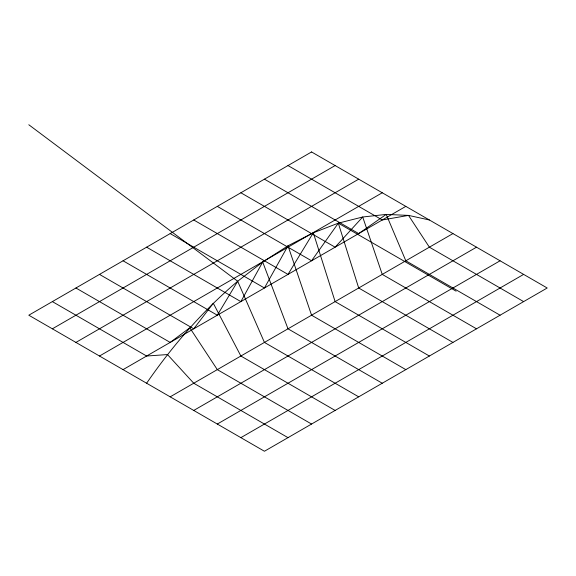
<?xml version="1.0" encoding="UTF-8"?>
<svg xmlns="http://www.w3.org/2000/svg" width="576" height="576" viewBox="0 0 576 576"><rect width="100%" height="100%" fill="white"/><g stroke="black" fill="none" stroke-linecap="round" stroke-linejoin="round"><path stroke-width="0.86" d="M429.379 219.982L408.521 215.402L386.208 214.409L362.707 217.001L338.314 223.157L313.308 232.79L288 245.794L262.692 262.015L237.686 281.246L217.31 315.209L123.055 260.791M456.127 291.175L338.314 223.157L311.566 260.791L217.31 206.374M146.621 383.234C172.548 345.578 202.781 310.838 237.686 281.246L28.8 124.747M52.366 328.817L335.124 165.564M75.924 342.418L358.69 179.165M99.49 356.026L382.255 192.773M123.055 369.626L405.821 206.374M170.179 396.835L452.945 233.582M193.745 410.443L476.51 247.19M217.31 424.044L500.076 260.791M240.876 437.652L523.634 274.399M288 165.564L382.255 219.982L408.521 215.402L429.379 247.19L523.634 301.608M264.434 179.165L358.69 233.582L386.208 214.409L405.821 260.791L500.076 315.209M240.876 192.773L335.124 247.19L362.707 217.001L382.255 274.399L476.51 328.817M452.945 342.418L358.69 288L338.314 223.157M193.745 219.982L288 274.399L313.308 232.79L335.124 301.608L429.379 356.026M170.179 233.582L264.434 288L288 245.794L311.566 315.209L405.821 369.626M146.621 247.19L240.876 301.608L262.692 262.015L288 328.817L382.255 383.234M358.69 396.835L264.434 342.418L237.686 281.246M99.49 274.399L193.745 328.817L213.293 303.264L240.876 356.026L335.124 410.443M75.924 288L170.179 342.418L189.792 327.802L217.31 369.626L311.566 424.044M52.366 301.608L146.621 356.026L167.479 354.564L193.745 383.234L288 437.652M311.566 151.956L28.8 315.209L264.434 451.253L547.2 288L311.566 151.956"/></g></svg>
